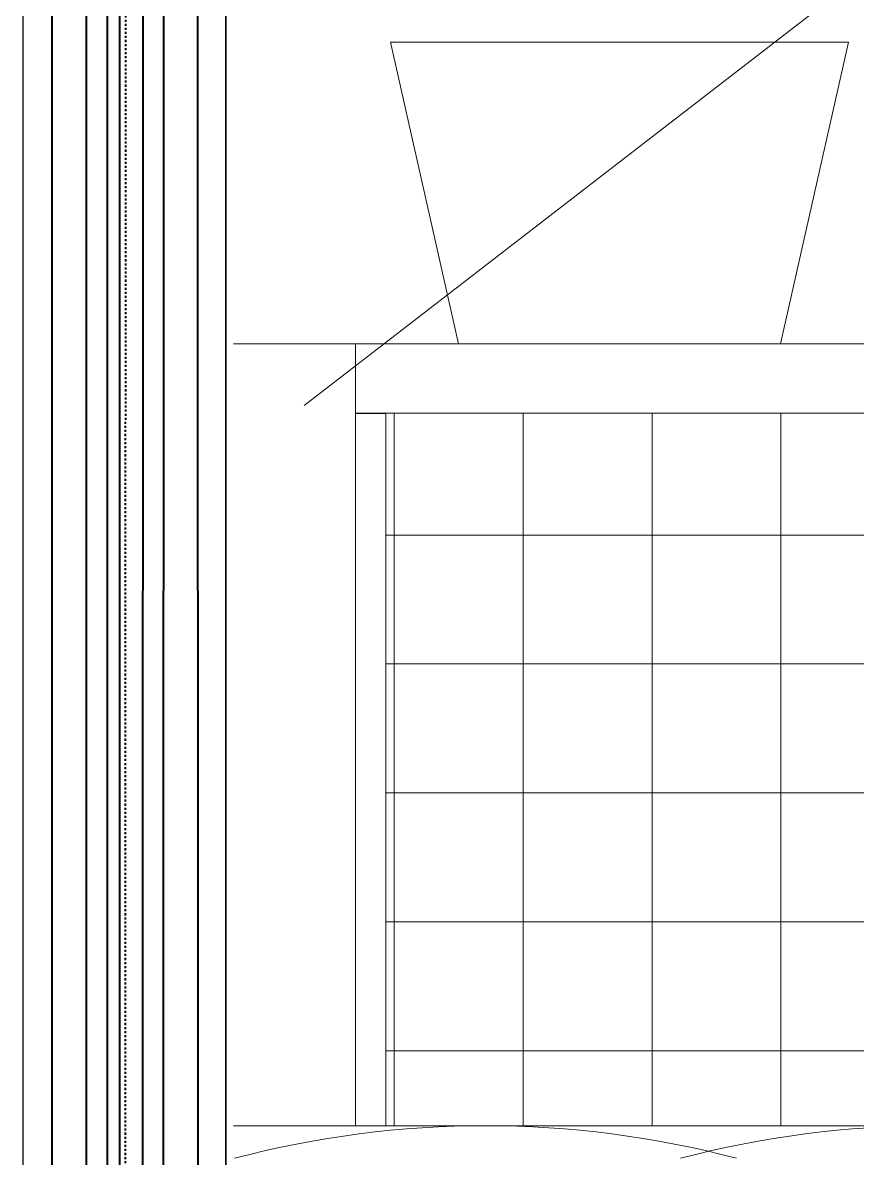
# Model space of a CAD drawing. Header units: millimetres. Extents: x 54215 to 67697, y 23496 to 56611.
# Drawn here: x 59074.1 to 59115.2, y 28650.4 to 28706.3 of the extents above; entities that cross this region are included whole.
import ezdxf

# ---------------------------------------------------------------- set-up
doc = ezdxf.new("R2010")
doc.units = ezdxf.units.MM
doc.linetypes.add('CENTER', pattern=[2, 1.25, -0.25, 0.25, -0.25])
for name, color, linetype, lineweight in [('- 0.25', 43, 'Continuous', 25), ('no3_kutu profil gorunus', 8, 'Continuous', 0), ('no3_kutuprofil kesit', 74, 'Continuous', 18), ('no3_yazı duvar', 152, 'Continuous', 0), ('taş', 253, 'Continuous', 40)]:
    doc.layers.add(name, color=color, linetype=linetype, lineweight=lineweight)
doc.layers.add('no3_tefriş ön ince', color=7, linetype='Continuous', lineweight=18, true_color=0x8c1aff)

msp = doc.modelspace()

# ---------------------------------------------------------------- hatches: boundary and pattern name
at = {"layer": 'no3_kutu profil gorunus'}
h = msp.add_hatch(dxfattribs=at)
h.set_pattern_fill('NET', color=256, scale=2)
h.set_pattern_definition([(0, (43757.146, 20241.9545), (0, 6.35), []), (90, (43757.146, 20241.9545), (-6.35, 4e-16), [])])
h.paths.add_polyline_path([(59091.988, 28687.114), (59091.988, 28652.024), (59235.375, 28652.024), (59235.375, 28687.114)])
h.paths.add_polyline_path([(59244.375, 28687.114), (59244.375, 28652.024), (59387.761, 28652.024), (59387.761, 28687.114)])
h.paths.add_polyline_path([(59396.761, 28687.114), (59396.761, 28652.024), (59540.147, 28652.024), (59540.147, 28687.114)])
h.paths.add_polyline_path([(59549.147, 28687.114), (59549.147, 28652.024), (59692.533, 28652.024), (59692.533, 28687.114)])
h.paths.add_polyline_path([(59701.533, 28687.114), (59701.533, 28652.024), (59800.793, 28652.024), (59800.793, 28687.114)])

# ---------------------------------------------------------------- linework, layer by layer
at = {"layer": '- 0.25'}
for p, q in [((59074.104, 28733.215), (59074.104, 28616.379)), ((59084.104, 28733.215), (59084.104, 28616.379)), ((59084.104, 28733.215), (59084.104, 28616.379)), ((59074.104, 28730.215), (59074.104, 28616.379))]:
    msp.add_line(p, q, dxfattribs=at)
for p, q in [((59084.104, 28616.379), (59084.104, 28794.715)), ((59090.488, 28687.114), (59091.988, 28687.114))]:
    msp.add_line(p, q)
at = {"layer": 'no3_kutu profil gorunus'}
for p, q in [((59090.488, 28687.114), (59236.875, 28687.114)), ((59091.988, 28687.114), (59091.988, 28652.024))]:
    msp.add_line(p, q, dxfattribs=at)
at = {"layer": 'no3_kutuprofil kesit'}
for p, q in [((59084.488, 28690.514), (59808.293, 28690.514)), ((59090.488, 28690.514), (59090.488, 28652.024)), ((59084.488, 28652.024), (59802.293, 28652.024))]:
    msp.add_line(p, q, dxfattribs=at)
at = {"layer": 'no3_tefriş ön ince'}
for p, q in [((59095.566, 28690.514), (59092.214, 28705.377)), ((59092.214, 28705.377), (59114.777, 28705.377)), ((59111.426, 28690.514), (59114.777, 28705.377))]:
    msp.add_line(p, q, dxfattribs=at)
for centre in [(59096.895, 28603.557), (59118.868, 28603.557)]:
    msp.add_arc(centre, 48.467, 75.219, 104.781, dxfattribs=at)
at = {"layer": 'no3_yazı duvar'}
msp.add_lwpolyline([(59087.966, 28687.477), (59162.794, 28745.264), (59290.973, 28745.264)], dxfattribs=at)
at = {"layer": 'taş', "color": 7}
msp.add_line((59078.887, 28624.287), (59078.887, 28735.397), dxfattribs=at)
at = {"layer": 'taş', "color": 7, "linetype": 'CENTER', "ltscale": 0.062}
msp.add_line((59079.167, 28716.082), (59079.137, 28612.579), dxfattribs=at)
at = {"layer": 'taş'}
for p, q in [((59075.54, 28712.54), (59075.535, 28627.828)), ((59077.237, 28712.511), (59077.237, 28627.858)), ((59078.261, 28712.513), (59078.256, 28627.856)), ((59080.013, 28712.513), (59080.008, 28627.856)), ((59081.037, 28712.511), (59081.022, 28627.858)), ((59082.739, 28627.829), (59082.734, 28712.54))]:
    msp.add_line(p, q, dxfattribs=at)

doc.saveas('drawing.dxf')
